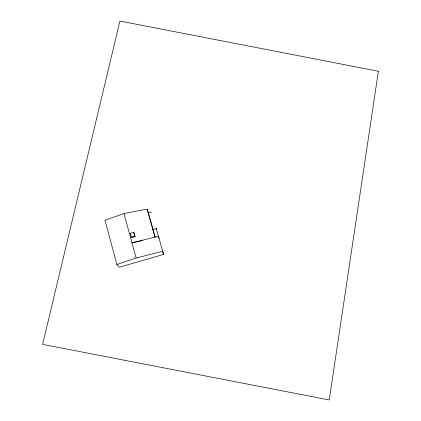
<?xml version="1.0" encoding="UTF-8"?>
<svg xmlns="http://www.w3.org/2000/svg" width="421" height="421" viewBox="0 0 421 421"><rect width="100%" height="100%" fill="white"/><g stroke="black" fill="none" stroke-linecap="round" stroke-linejoin="round"><path stroke-width="0.63" d="M153.081 229.587L147.155 209.079L123.963 213.573L104.982 220.199L116.854 264.467L119.385 267.203L163.601 254.442L156.233 228.408L152.939 229.345L155.133 237.139M116.854 264.467L136.141 258.015L162.648 251.269L163.601 254.442M130.194 233.366L133.757 232.355L135.078 236.66L131.526 237.676L130.194 233.366L130.499 233.929M131.226 237.128L134.794 236.113L135.078 236.66M148.408 212.979L151.644 212.068M142.656 240.507L131.978 242.812L158.417 236.286L159.106 238.596M156.233 228.408L156.675 229.892M147.155 209.079L155.049 237.17M133.757 232.355L134.794 236.113M123.963 213.573L136.141 258.015M378.384 71.26L329.254 399.95L42.616 344.383L119.917 21.05L378.384 71.26"/></g></svg>
